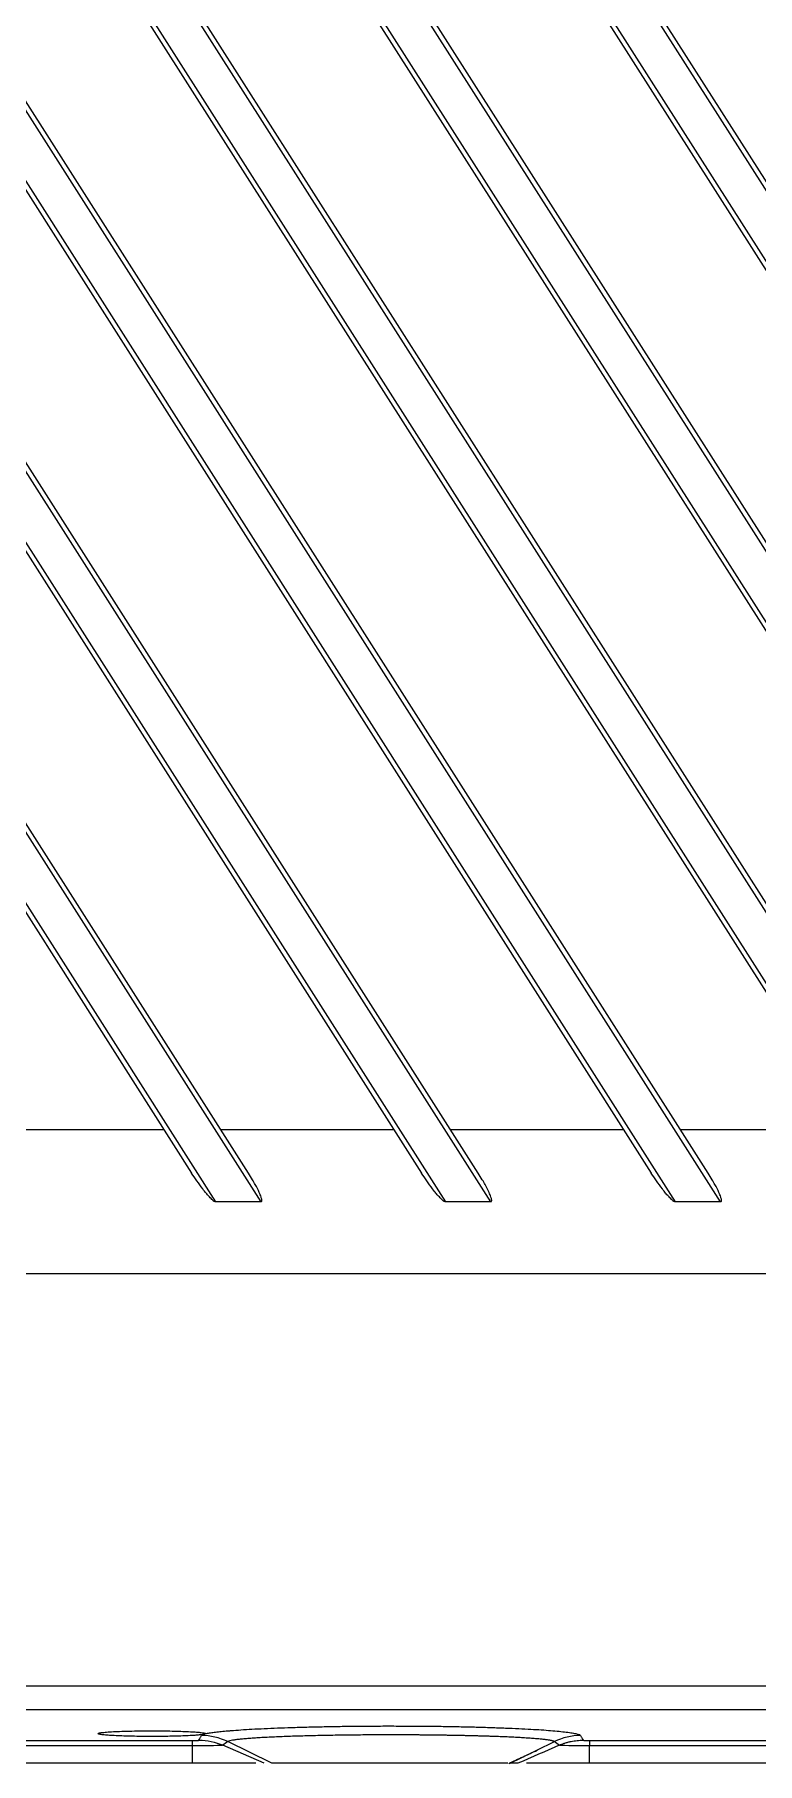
# Model space of a CAD drawing. Header units: millimetres. Extents: x 620 to 19791, y 2539 to 6969.
# Drawn here: x 17687.1 to 17717.3, y 3799.1 to 3871.3 of the extents above; entities that cross this region are included whole.
import ezdxf

# ---------------------------------------------------------------- set-up
doc = ezdxf.new("R2010")
doc.units = ezdxf.units.MM

# ---------------------------------------------------------------- blocks, each defined once
blk = doc.blocks.new('tgd')
at = {"color": 7, "linetype": 'Continuous', "lineweight": 25}
for p, q in [((18406.852, 4742.603), (18295.687, 4917.096)), ((18406.071, 4744.202), (18295.856, 4917.204)), ((18295.519, 4914.011), (18404.61, 4742.772)), ((18295.687, 4914.119), (18405.245, 4742.147)), ((18399.852, 4738.515), (18295.687, 4902.021)), ((18399.178, 4739.946), (18295.856, 4902.129)), ((18295.519, 4898.936), (18397.141, 4739.421)), ((18295.687, 4899.043), (18398.196, 4738.136)), ((18390.852, 4737.562), (18295.686, 4886.945)), ((18390.328, 4738.761), (18295.856, 4887.053)), ((18295.519, 4883.86), (18387.957, 4738.761)), ((18295.687, 4883.968), (18388.958, 4737.561)), ((18381.252, 4737.561), (18295.687, 4871.87)), ((18380.725, 4738.761), (18295.856, 4871.978)), ((18295.519, 4868.785), (18378.353, 4738.761)), ((18295.687, 4868.892), (18379.355, 4737.561)), ((18371.648, 4737.561), (18295.687, 4856.795)), ((18371.121, 4738.761), (18295.856, 4856.902)), ((18295.519, 4853.71), (18368.749, 4738.761)), ((18295.687, 4853.817), (18369.751, 4737.561)), ((18361.517, 4738.761), (18295.856, 4841.827)), ((18362.044, 4737.561), (18295.687, 4841.72)), ((18295.519, 4838.634), (18359.145, 4738.761)), ((18295.687, 4838.742), (18360.147, 4737.561)), ((18357.999, 4740.561), (18350.766, 4740.561)), ((18367.603, 4740.561), (18360.37, 4740.561)), ((18377.207, 4740.561), (18369.974, 4740.561)), ((18386.811, 4740.561), (18379.578, 4740.561)), ((18362.044, 4737.561), (18360.147, 4737.561)), ((18371.648, 4737.561), (18369.751, 4737.561)), ((18381.252, 4737.561), (18379.355, 4737.561)), ((18321.31, 4734.561), (18395.241, 4734.561)), ((18318.065, 4717.341), (18416.891, 4717.341)), ((18418.882, 4716.343), (18316.074, 4716.343)), ((18315.619, 4715.056), (18359.185, 4715.056)), ((18359.185, 4714.831), (18315.619, 4714.831)), ((18359.185, 4714.106), (18359.185, 4714.831)), ((18362.174, 4714.106), (18360.453, 4714.86)), ((18362.497, 4714.106), (18360.653, 4715.01)), ((18375.771, 4715.056), (18419.337, 4715.056)), ((18375.771, 4714.106), (18375.771, 4714.831)), ((18419.337, 4714.831), (18375.771, 4714.831)), ((18359.185, 4714.106), (18315.619, 4714.106)), ((18372.782, 4714.106), (18372.459, 4714.106)), ((18419.337, 4714.106), (18375.771, 4714.106))]:
    blk.add_line(p, q, dxfattribs=at)
at = {"color": 8, "linetype": 'Continuous', "lineweight": 25}
blk.add_line((18373.569, 4714.65), (18374.303, 4715.01), dxfattribs=at)
at = {"color": 7, "linetype": 'Continuous', "lineweight": 25, "flags": 128}
blk.add_lwpolyline([(18372.459, 4714.106), (18373.381, 4714.558), (18373.569, 4714.65)], dxfattribs=at)
at = {"color": 7, "linetype": 'Continuous', "lineweight": 25}
for points, knots in [([(18360.147, 4737.561), (18360.137, 4737.561), (18360.116, 4737.563), (18360.087, 4737.574), (18360.058, 4737.591), (18360.027, 4737.62), (18359.984, 4737.666), (18359.926, 4737.726), (18359.84, 4737.81), (18359.734, 4737.933), (18359.569, 4738.145), (18359.366, 4738.423), (18359.218, 4738.65), (18359.145, 4738.761)], [0, 0, 0, 0, 0.018945, 0.038329, 0.0591, 0.081785, 0.118769, 0.178836, 0.238803, 0.346775, 0.486398, 0.748249, 1, 1, 1, 1]), ([(18362.044, 4737.561), (18362.052, 4737.565), (18362.067, 4737.573), (18362.08, 4737.593), (18362.081, 4737.618), (18362.077, 4737.653), (18362.066, 4737.701), (18362.035, 4737.802), (18361.953, 4737.998), (18361.829, 4738.237), (18361.674, 4738.509), (18361.574, 4738.668), (18361.517, 4738.761)], [0, 0, 0, 0, 0.019676, 0.036058, 0.051366, 0.073864, 0.114112, 0.160554, 0.308553, 0.584137, 0.758673, 1, 1, 1, 1]), ([(18369.751, 4737.561), (18369.741, 4737.561), (18369.72, 4737.563), (18369.691, 4737.574), (18369.662, 4737.591), (18369.631, 4737.62), (18369.588, 4737.666), (18369.53, 4737.726), (18369.444, 4737.81), (18369.338, 4737.933), (18369.173, 4738.145), (18368.97, 4738.423), (18368.822, 4738.65), (18368.749, 4738.761)], [0, 0, 0, 0, 0.018945, 0.038329, 0.0591, 0.081785, 0.118769, 0.178836, 0.238803, 0.346775, 0.486397, 0.748249, 1, 1, 1, 1]), ([(18371.648, 4737.561), (18371.656, 4737.565), (18371.671, 4737.573), (18371.684, 4737.593), (18371.685, 4737.618), (18371.681, 4737.653), (18371.671, 4737.701), (18371.639, 4737.802), (18371.557, 4737.998), (18371.433, 4738.237), (18371.278, 4738.509), (18371.178, 4738.668), (18371.121, 4738.761)], [0, 0, 0, 0, 0.019676, 0.036058, 0.051366, 0.073864, 0.114112, 0.160554, 0.308553, 0.584137, 0.758673, 1, 1, 1, 1]), ([(18379.355, 4737.561), (18379.345, 4737.561), (18379.325, 4737.563), (18379.295, 4737.574), (18379.266, 4737.591), (18379.235, 4737.62), (18379.192, 4737.666), (18379.134, 4737.726), (18379.048, 4737.81), (18378.942, 4737.933), (18378.777, 4738.145), (18378.574, 4738.423), (18378.426, 4738.65), (18378.353, 4738.761)], [0, 0, 0, 0, 0.018945, 0.038329, 0.0591, 0.081785, 0.118769, 0.178836, 0.238803, 0.346775, 0.486397, 0.748249, 1, 1, 1, 1]), ([(18381.252, 4737.561), (18381.26, 4737.565), (18381.275, 4737.573), (18381.288, 4737.593), (18381.29, 4737.618), (18381.285, 4737.653), (18381.275, 4737.701), (18381.243, 4737.802), (18381.161, 4737.998), (18381.037, 4738.237), (18380.882, 4738.509), (18380.783, 4738.668), (18380.725, 4738.761)], [0, 0, 0, 0, 0.019676, 0.0360578, 0.0513658, 0.0738645, 0.1141116, 0.1605537, 0.3085527, 0.5841371, 0.758673, 1, 1, 1, 1]), ([(18355.228, 4715.344), (18355.229, 4715.347), (18355.231, 4715.353), (18355.248, 4715.361), (18355.276, 4715.369), (18355.315, 4715.377), (18355.365, 4715.385), (18355.463, 4715.398), (18355.643, 4715.414), (18355.95, 4715.432), (18356.322, 4715.446), (18356.745, 4715.456), (18357.184, 4715.462), (18357.619, 4715.463), (18358.036, 4715.459), (18358.427, 4715.452), (18358.789, 4715.441), (18359.102, 4715.427), (18359.361, 4715.41), (18359.541, 4715.392), (18359.654, 4715.376), (18359.718, 4715.36), (18359.725, 4715.349), (18359.729, 4715.344)], [0, 0, 0, 0, 0.022689, 0.045136, 0.067454, 0.089758, 0.112162, 0.134781, 0.199465, 0.263999, 0.329012, 0.394905, 0.458749, 0.519794, 0.577826, 0.637055, 0.695343, 0.75315, 0.811501, 0.869583, 0.913023, 0.956228, 1, 1, 1, 1]), ([(18359.729, 4715.344), (18359.754, 4715.349), (18359.804, 4715.358), (18359.89, 4715.373), (18359.985, 4715.387), (18360.088, 4715.401), (18360.2, 4715.415), (18360.321, 4715.429), (18360.45, 4715.442), (18360.588, 4715.455), (18360.735, 4715.468), (18360.969, 4715.487), (18361.308, 4715.511), (18361.783, 4715.539), (18362.303, 4715.565), (18362.867, 4715.588), (18363.472, 4715.608), (18364.108, 4715.625), (18364.765, 4715.639), (18365.427, 4715.65), (18366.096, 4715.659), (18366.785, 4715.663), (18367.509, 4715.664), (18368.266, 4715.662), (18369.021, 4715.656), (18369.738, 4715.648), (18370.41, 4715.636), (18371.048, 4715.62), (18371.669, 4715.602), (18372.455, 4715.573), (18373.17, 4715.541), (18373.768, 4715.504), (18374.295, 4715.464), (18374.728, 4715.42), (18375.06, 4715.373), (18375.224, 4715.341), (18375.321, 4715.314), (18375.377, 4715.29), (18375.392, 4715.274), (18375.4, 4715.266)], [0, 0, 0, 0, 0.01287, 0.025647, 0.038346, 0.05098, 0.063564, 0.076115, 0.088646, 0.101172, 0.11371, 0.126274, 0.157703, 0.188933, 0.220406, 0.251717, 0.282921, 0.314931, 0.345821, 0.37648, 0.406536, 0.43606, 0.467842, 0.501769, 0.535911, 0.568029, 0.598459, 0.629182, 0.660396, 0.692874, 0.755145, 0.784422, 0.814285, 0.876914, 0.908698, 0.939345, 0.95926, 0.979454, 1, 1, 1, 1]), ([(18359.635, 4715.311), (18359.622, 4715.308), (18359.595, 4715.304), (18359.545, 4715.297), (18359.489, 4715.291), (18359.425, 4715.285), (18359.354, 4715.279), (18359.225, 4715.269), (18359.015, 4715.257), (18358.696, 4715.244), (18358.339, 4715.235), (18357.954, 4715.228), (18357.554, 4715.226), (18357.152, 4715.227), (18356.76, 4715.232), (18356.391, 4715.24), (18356.056, 4715.252), (18355.767, 4715.267), (18355.531, 4715.284), (18355.377, 4715.301), (18355.286, 4715.316), (18355.237, 4715.33), (18355.231, 4715.34), (18355.228, 4715.344)], [0, 0, 0, 0, 0.020988, 0.041834, 0.062613, 0.083398, 0.104265, 0.125288, 0.187795, 0.250352, 0.312814, 0.375289, 0.437703, 0.500185, 0.562582, 0.625065, 0.687498, 0.749989, 0.812453, 0.874928, 0.91672, 0.958212, 1, 1, 1, 1]), ([(18359.185, 4715.056), (18359.202, 4715.056), (18359.236, 4715.056), (18359.285, 4715.056), (18359.33, 4715.058), (18359.37, 4715.059), (18359.405, 4715.061), (18359.431, 4715.064), (18359.45, 4715.067), (18359.451, 4715.069), (18359.452, 4715.07)], [0, 0, 0, 0, 0.1217235, 0.2393269, 0.3574822, 0.4807989, 0.6028734, 0.7270325, 0.8618761, 1, 1, 1, 1]), ([(18360.453, 4714.86), (18360.431, 4714.853), (18360.285, 4714.845), (18359.821, 4714.834), (18359.503, 4714.831), (18359.185, 4714.831)], [0, 0, 0, 0, 0.5, 0.5, 1, 1, 1, 1]), ([(18359.452, 4715.07), (18359.467, 4715.102), (18359.498, 4715.167), (18359.537, 4715.232), (18359.556, 4715.266)], [0, 0, 0, 0, 0.489933, 1, 1, 1, 1]), ([(18374.303, 4715.01), (18374.298, 4715.014), (18374.288, 4715.021), (18374.262, 4715.031), (18374.229, 4715.041), (18374.188, 4715.051), (18374.14, 4715.061), (18374.084, 4715.071), (18374.022, 4715.08), (18373.952, 4715.09), (18373.876, 4715.099), (18373.794, 4715.108), (18373.706, 4715.117), (18373.611, 4715.126), (18373.511, 4715.134), (18373.406, 4715.142), (18373.296, 4715.15), (18373.18, 4715.158), (18373.061, 4715.166), (18372.936, 4715.173), (18372.808, 4715.18), (18372.676, 4715.187), (18372.54, 4715.194), (18372.4, 4715.201), (18372.258, 4715.207), (18372.112, 4715.213), (18371.964, 4715.219), (18371.813, 4715.224), (18371.66, 4715.23), (18371.505, 4715.235), (18371.348, 4715.239), (18371.189, 4715.244), (18371.029, 4715.248), (18370.868, 4715.253), (18370.706, 4715.256), (18370.542, 4715.26), (18370.378, 4715.264), (18370.214, 4715.267), (18370.049, 4715.27), (18369.884, 4715.273), (18369.719, 4715.275), (18369.554, 4715.278), (18369.389, 4715.28), (18369.224, 4715.282), (18369.061, 4715.284), (18368.897, 4715.285), (18368.735, 4715.287), (18368.574, 4715.288), (18368.413, 4715.289), (18368.254, 4715.29), (18368.096, 4715.29), (18367.94, 4715.291), (18367.784, 4715.291), (18367.631, 4715.292), (18367.419, 4715.292), (18367.147, 4715.291), (18366.811, 4715.29), (18366.467, 4715.289), (18366.117, 4715.286), (18365.762, 4715.282), (18365.404, 4715.278), (18365.042, 4715.272), (18364.681, 4715.266), (18364.32, 4715.258), (18363.962, 4715.25), (18363.61, 4715.24), (18363.265, 4715.229), (18362.929, 4715.217), (18362.606, 4715.203), (18362.297, 4715.189), (18362.006, 4715.173), (18361.736, 4715.156), (18361.488, 4715.138), (18361.266, 4715.119), (18361.073, 4715.099), (18360.912, 4715.078), (18360.785, 4715.056), (18360.693, 4715.033), (18360.666, 4715.018), (18360.653, 4715.01)], [0, 0, 0, 0, 0.011507, 0.02294, 0.034296, 0.045568, 0.056759, 0.067869, 0.078899, 0.089849, 0.100718, 0.111507, 0.122217, 0.132847, 0.143397, 0.153868, 0.164259, 0.174571, 0.184803, 0.194956, 0.20503, 0.215024, 0.224939, 0.234775, 0.244531, 0.254208, 0.263806, 0.273324, 0.282762, 0.292121, 0.3014, 0.3106, 0.31972, 0.32876, 0.33772, 0.3466, 0.3554, 0.36412, 0.372759, 0.381319, 0.389798, 0.398197, 0.406515, 0.414753, 0.42291, 0.430986, 0.438982, 0.446897, 0.454731, 0.462484, 0.470156, 0.477747, 0.485257, 0.492686, 0.500034, 0.515874, 0.532153, 0.54887, 0.566024, 0.583616, 0.601643, 0.620107, 0.639005, 0.658337, 0.678102, 0.698299, 0.718926, 0.739986, 0.761476, 0.783396, 0.805742, 0.828521, 0.851728, 0.875366, 0.899433, 0.923937, 0.948873, 0.974239, 1, 1, 1, 1]), ([(18374.503, 4714.86), (18374.503, 4714.86), (18374.503, 4714.86), (18374.503, 4714.86), (18373.93, 4714.609), (18373.356, 4714.357), (18372.782, 4714.106)], [0.1637377, 0.1637377, 0.1637377, 0.1637377, 0.1637423, 0.1637423, 0.1637423, 0.8362557, 0.8362557, 0.8362557, 0.8362557]), ([(18374.503, 4714.86), (18374.542, 4714.877), (18374.621, 4714.91), (18374.743, 4714.952), (18374.87, 4714.989), (18375.04, 4715.029), (18375.252, 4715.063), (18375.421, 4715.067), (18375.504, 4715.07)], [0, 0, 0, 0, 0.123463, 0.249049, 0.376608, 0.505974, 0.758274, 1, 1, 1, 1]), ([(18375.771, 4714.831), (18375.453, 4714.831), (18375.135, 4714.834), (18374.671, 4714.845), (18374.525, 4714.853), (18374.503, 4714.86)], [0, 0, 0, 0, 0.5, 0.5, 1, 1, 1, 1]), ([(18375.4, 4715.266), (18375.419, 4715.232), (18375.458, 4715.167), (18375.489, 4715.102), (18375.504, 4715.07)], [0, 0, 0, 0, 0.509926, 1, 1, 1, 1]), ([(18375.504, 4715.07), (18375.505, 4715.069), (18375.506, 4715.067), (18375.519, 4715.065), (18375.543, 4715.062), (18375.586, 4715.059), (18375.66, 4715.056), (18375.734, 4715.056), (18375.771, 4715.056)], [0, 0, 0, 0, 0.12236, 0.240823, 0.360129, 0.484925, 0.742368, 1, 1, 1, 1]), ([(18361.824, 4714.106), (18361.635, 4714.106), (18361.244, 4714.106), (18360.275, 4714.106), (18359.543, 4714.106), (18359.185, 4714.106)], [0, 0, 0, 0, 0.321413, 0.668155, 1, 1, 1, 1]), ([(18372.358, 4714.106), (18372.256, 4714.106), (18372.028, 4714.106), (18370.909, 4714.106), (18369.324, 4714.106), (18367.478, 4714.106), (18365.633, 4714.106), (18364.042, 4714.106), (18362.864, 4714.106), (18362.62, 4714.106), (18362.497, 4714.106)], [0, 0, 0, 0, 0.103469, 0.232009, 0.359703, 0.487072, 0.614441, 0.742135, 0.870675, 1, 1, 1, 1]), ([(18372.394, 4714.1), (18372.594, 4714.195), (18372.996, 4714.386), (18373.387, 4714.563), (18373.583, 4714.651)], [0, 0, 0, 0, 0.499398, 1, 1, 1, 1]), ([(18375.771, 4714.106), (18375.403, 4714.106), (18374.66, 4714.106), (18373.694, 4714.106), (18373.313, 4714.106), (18373.132, 4714.106)], [0, 0, 0, 0, 0.340801, 0.687637, 1, 1, 1, 1])]:
    blk.add_open_spline(points, degree=3, knots=knots, dxfattribs=at)
for points in [[(18359.185, 4714.831), (18359.185, 4714.962), (18359.185, 4715.039), (18359.185, 4715.056)], [(18359.452, 4715.07), (18359.792, 4715.07), (18360.14, 4714.997), (18360.453, 4714.861)], [(18360.653, 4715.01), (18360.317, 4715.175), (18359.933, 4715.265), (18359.556, 4715.266)], [(18359.723, 4715.336), (18359.712, 4715.328), (18359.682, 4715.319), (18359.635, 4715.311)], [(18359.728, 4715.344), (18359.728, 4715.341), (18359.726, 4715.339), (18359.723, 4715.336)], [(18360.653, 4715.01), (18360.582, 4714.961), (18360.515, 4714.911), (18360.453, 4714.861)], [(18375.4, 4715.266), (18375.023, 4715.265), (18374.639, 4715.175), (18374.303, 4715.01)], [(18374.503, 4714.86), (18374.44, 4714.91), (18374.374, 4714.96), (18374.303, 4715.01)], [(18375.771, 4715.056), (18375.771, 4715.039), (18375.771, 4714.962), (18375.771, 4714.831)]]:
    blk.add_open_spline(points, degree=3, dxfattribs=at)
blk = doc.blocks.new('*U206')
blk.add_blockref('tgd', (-18292.478, -4886.103))
blk = doc.blocks.new('*U207')
at = {"color": 0, "linetype": 'ByBlock', "lineweight": -2, "transparency": 16777216}
blk.add_blockref('*U206', (0, 0), dxfattribs=at)

msp = doc.modelspace()

# ---------------------------------------------------------------- block references
msp.add_blockref('*U207', (17626.96016, 3971.06063))

doc.saveas('drawing.dxf')
